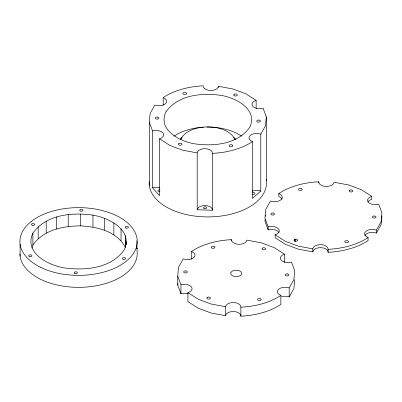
<?xml version="1.0" encoding="UTF-8"?>
<svg xmlns="http://www.w3.org/2000/svg" width="402" height="402" viewBox="0 0 402 402"><rect width="100%" height="100%" fill="white"/><g stroke="black" fill="none" stroke-linecap="round" stroke-linejoin="round"><path stroke-width="0.6" d="M149.358 185.749L149.358 122.288L150.142 113.459L154.86 105.053A7.658 4.422 0 0 0 165.448 103.746A7.658 4.422 0 0 0 163.182 97.631A58.657 33.863 0 0 1 203.161 85.837A7.658 4.422 0 0 0 210.417 90.48A7.658 4.422 0 0 0 218.452 86.294L233.024 89.013L245.873 93.822L256.129 100.384L256.129 108.51M188.02 293.777A7.658 4.422 0 0 0 180.95 293.741L177.749 285.098L177.749 276.119L178.533 267.29L183.247 258.878A7.658 4.422 0 0 0 193.839 257.571A7.658 4.422 0 0 0 191.573 251.456A58.657 33.863 0 0 1 231.552 239.667A7.658 4.422 0 0 0 238.808 244.305A7.658 4.422 0 0 0 246.843 240.12L261.411 242.843L274.264 247.647L284.521 254.21L284.521 262.591M177.749 285.098L177.895 283.44M256.129 100.384A7.658 4.422 0 0 0 252.798 106.334A7.658 4.422 0 0 0 263.099 108.259L266.3 116.902L265.511 125.731L260.797 134.142L260.797 191.015L252.471 198.432L252.471 141.564A7.658 4.422 0 0 1 250.21 135.449A7.658 4.422 0 0 1 260.797 134.142M265.109 219.587L264.958 221.241L268.159 229.889A7.658 4.422 0 0 1 278.963 232.527M265.4 216.276L265.501 215.17M294.686 279.712L293.902 288.541L289.189 296.947A7.658 4.422 0 0 0 281.541 296.721M381.9 215.854L381.116 224.683L376.398 233.095A7.658 4.422 0 0 0 364.951 235.441M136.539 246.667A4.452 0.759 83 0 0 137.007 248.3L136.936 248.949L136.886 240.793M32.899 233.195C23.713 252.868 48.401 265.3 64.169 267.873C84.953 270.827 111.208 268.521 124.238 249.823C133.424 230.145 108.741 217.718 92.973 215.14C72.184 212.191 45.934 214.492 32.899 233.195L32.899 245.165L31.994 248.129M289.189 296.947L289.189 287.968L293.902 279.561L294.686 270.732L291.49 262.084A7.658 4.422 0 0 1 281.189 260.159A7.658 4.422 0 0 1 284.521 254.21M376.398 233.095L376.398 230.1L381.116 221.688L381.9 212.859L378.699 204.216A7.658 4.422 0 0 1 368.398 202.291A7.658 4.422 0 0 1 371.734 196.342L361.473 189.779L348.624 184.975L334.057 182.252A7.658 4.422 0 0 1 326.017 186.438A7.658 4.422 0 0 1 318.766 181.799A58.657 33.863 0 0 0 278.787 193.588L278.787 196.583A7.658 4.422 0 0 1 282.109 199.367M32.899 245.165C43.205 229.793 63.345 225.969 80.661 225.859C97.274 226.813 117.153 231.336 125.323 247.496M294.525 239.446L294.239 239.662A1.794 1.035 0 0 0 294.701 241.004A1.794 1.035 0 0 0 297.068 240.914L297.354 240.697A1.794 1.035 0 0 0 297.224 239.547A1.794 1.035 0 0 0 295.329 239.18L294.525 239.446L294.525 241.245M197.201 152.901L197.201 209.774L212.492 210.226L212.492 153.353A7.658 4.422 0 0 0 205.241 148.715A7.658 4.422 0 0 0 197.201 152.901L182.634 150.177L169.785 145.373L159.524 138.806A7.658 4.422 0 0 0 162.86 132.861A7.658 4.422 0 0 0 152.559 130.936L149.358 122.288M376.398 230.1A7.658 4.422 0 0 0 365.81 231.406A7.658 4.422 0 0 0 368.071 237.522A58.657 33.863 0 0 1 328.097 249.31A7.658 4.422 0 0 0 320.841 244.672A7.658 4.422 0 0 0 312.801 248.858L298.234 246.135L285.385 241.331L275.124 234.768A7.658 4.422 0 0 0 278.46 228.818A7.658 4.422 0 0 0 268.159 226.894L264.958 218.251L265.747 209.422L270.461 201.01A7.658 4.422 0 0 0 281.048 199.704A7.658 4.422 0 0 0 278.787 193.588M368.071 237.522L368.071 240.512A58.657 33.863 0 0 1 328.097 252.305A7.658 4.422 0 0 0 320.841 247.662A7.658 4.422 0 0 0 312.801 251.853L298.234 249.129L285.385 244.326L275.124 237.758L275.124 234.768M289.189 287.968A7.658 4.422 0 0 0 278.601 289.274A7.658 4.422 0 0 0 280.862 295.39A58.657 33.863 0 0 1 240.883 307.183A7.658 4.422 0 0 0 233.632 302.54A7.658 4.422 0 0 0 225.592 306.726L211.025 304.007L198.171 299.199L187.915 292.636A7.658 4.422 0 0 0 191.246 286.686A7.658 4.422 0 0 0 180.95 284.762L177.749 276.119M280.862 295.39L280.862 304.369A58.657 33.863 0 0 1 240.883 316.163A7.658 4.422 0 0 0 233.632 311.52A7.658 4.422 0 0 0 225.592 315.706L211.025 312.987L198.171 308.178L187.915 301.616L187.915 292.636M152.559 130.936L152.559 187.809L159.524 195.679L159.524 138.806M371.734 196.342L371.734 199.337A7.658 4.422 0 0 0 367.93 201.91M328.097 249.31L328.097 252.305M318.766 181.799L318.766 182.995M312.801 248.858L312.801 251.853M295.329 239.18L295.329 241.572M268.159 226.894L268.159 229.889M266.3 116.902L266.3 180.362M240.883 307.183L240.883 316.163M231.552 239.667L231.552 240.863M225.592 306.726L225.592 315.706M218.452 86.294L218.452 87.541M191.573 251.456L191.573 259.24M180.95 284.762L180.95 293.741M163.182 97.631L163.182 105.133M137.042 248.361L137.042 250.788A58.657 33.863 0 0 1 81.199 287.309A58.657 33.863 0 0 1 19.919 253.823M126.409 242.713L126.409 244.511M125.323 235.527L125.323 246.898M121.047 228.743L121.047 240.718M113.877 222.829L113.877 234.803M104.299 218.191L104.299 230.165M92.973 215.14L92.973 227.115M80.661 213.889L80.661 225.859M68.209 214.517L68.209 226.487M56.461 216.985L56.461 228.959M46.22 221.125L46.22 233.095M38.185 226.653L38.185 238.627M20.1 244.2L20.1 256.174M266.099 179.191A58.657 33.863 0 0 1 209.934 216.899A58.657 33.863 0 0 1 149.222 181.614M252.471 141.564A58.657 33.863 0 0 1 212.492 153.353M197.201 209.774A7.658 4.422 0 0 1 205.241 205.588A7.658 4.422 0 0 1 212.492 210.226M152.559 187.809A7.658 4.422 0 0 1 159.629 187.84M252.019 191.196A7.658 4.422 0 0 1 260.797 191.015M159.986 191.603A1.613 0.93 0 0 1 157.956 190.704A1.613 0.93 0 0 1 159.986 189.804M252.325 192.744A1.613 0.93 0 0 1 254.496 192.849A1.613 0.93 0 0 1 254.506 194.106A1.613 0.93 0 0 1 252.335 194.221M174.096 136.157A43.994 25.396 0 0 1 203.417 127.193M207.065 127.067A43.994 25.396 0 0 1 241.562 136.157M180.835 139.65A27.547 15.904 0 0 1 207.698 126.921A27.547 15.904 0 0 1 234.763 139.499M180.242 138.851A32.874 18.979 0 0 1 182.061 137.389M233.738 137.489A32.874 18.979 0 0 1 235.964 139.358M125.615 246.145A4.397 0.312 87.1 0 1 125.58 240.838A4.397 0.312 87.1 0 1 126.117 244.064M230.909 272.601C230.185 274.335 231.989 275.727 233.467 276.174A5.497 3.176 0 0 0 237.642 276.491L238.969 276.174A5.497 3.176 0 0 0 241.532 274.244C242.25 272.511 240.446 271.119 238.969 270.672A5.497 3.176 0 0 0 234.793 270.355L233.467 270.672A5.497 3.176 0 0 0 230.909 272.601M165.976 111.776C157.277 129.735 179.815 141.358 194.277 143.76C213.512 146.645 237.421 144.439 249.682 127.419C258.375 109.46 235.843 97.832 221.376 95.435C202.141 92.55 178.237 94.756 165.976 111.776M234.19 94.239L233.904 94.455A1.794 1.035 0 0 0 234.366 95.792A1.794 1.035 0 0 0 236.733 95.706L237.019 95.49A1.794 1.035 0 0 0 236.557 94.148A1.794 1.035 0 0 0 234.19 94.239M178.925 143.489L178.639 143.705A1.794 1.035 0 0 0 179.101 145.047A1.794 1.035 0 0 0 181.463 144.956L181.749 144.74A1.794 1.035 0 0 0 181.287 143.398A1.794 1.035 0 0 0 178.925 143.489M262.581 248.064L262.295 248.28A1.794 1.035 0 0 0 262.757 249.622A1.794 1.035 0 0 0 265.119 249.531L265.405 249.315A1.794 1.035 0 0 0 264.943 247.974A1.794 1.035 0 0 0 262.581 248.064M207.316 297.314L207.03 297.53A1.794 1.035 0 0 0 207.492 298.872A1.794 1.035 0 0 0 209.854 298.781L210.14 298.565A1.794 1.035 0 0 0 209.678 297.229A1.794 1.035 0 0 0 207.316 297.314M349.795 190.196L349.509 190.412A1.794 1.035 0 0 0 349.971 191.754A1.794 1.035 0 0 0 352.333 191.664L352.619 191.447A1.794 1.035 0 0 0 352.157 190.106A1.794 1.035 0 0 0 349.795 190.196M259.049 120.097L258.581 120.062A1.794 1.035 0 0 0 256.803 120.967A1.794 1.035 0 0 0 258.119 122.102L258.581 122.138A1.794 1.035 0 0 0 260.365 121.233A1.794 1.035 0 0 0 259.049 120.097M157.539 117.093L157.071 117.057A1.794 1.035 0 0 0 155.293 117.957A1.794 1.035 0 0 0 156.609 119.092L157.071 119.128A1.794 1.035 0 0 0 158.855 118.228A1.794 1.035 0 0 0 157.539 117.093M374.649 216.055L374.187 216.02A1.794 1.035 0 0 0 372.403 216.924A1.794 1.035 0 0 0 373.719 218.06L374.187 218.095A1.794 1.035 0 0 0 375.965 217.196A1.794 1.035 0 0 0 374.649 216.055M273.139 213.05L272.677 213.015A1.794 1.035 0 0 0 270.893 213.914A1.794 1.035 0 0 0 272.209 215.055L272.677 215.09A1.794 1.035 0 0 0 274.455 214.186A1.794 1.035 0 0 0 273.139 213.05M287.44 273.928L286.973 273.893A1.794 1.035 0 0 0 285.194 274.792A1.794 1.035 0 0 0 286.51 275.928L286.973 275.963A1.794 1.035 0 0 0 288.757 275.063A1.794 1.035 0 0 0 287.44 273.928M185.93 270.918L185.463 270.883A1.794 1.035 0 0 0 183.684 271.782A1.794 1.035 0 0 0 184.995 272.923L185.463 272.958A1.794 1.035 0 0 0 187.242 272.053A1.794 1.035 0 0 0 185.93 270.918M348.288 241.416L348.107 241.165A1.794 1.035 0 0 0 345.866 240.728A1.794 1.035 0 0 0 344.815 241.954L344.996 242.205A1.794 1.035 0 0 0 347.238 242.642A1.794 1.035 0 0 0 348.288 241.416M302.043 189.156L301.862 188.905A1.794 1.035 0 0 0 299.621 188.468A1.794 1.035 0 0 0 298.57 189.694L298.751 189.945A1.794 1.035 0 0 0 300.997 190.382A1.794 1.035 0 0 0 302.043 189.156M232.683 145.459L232.507 145.207A1.794 1.035 0 0 0 230.261 144.765A1.794 1.035 0 0 0 229.215 145.996L229.396 146.243A1.794 1.035 0 0 0 231.637 146.685A1.794 1.035 0 0 0 232.683 145.459M186.443 93.199L186.262 92.947A1.794 1.035 0 0 0 184.021 92.51A1.794 1.035 0 0 0 182.97 93.736L183.151 93.988A1.794 1.035 0 0 0 185.392 94.425A1.794 1.035 0 0 0 186.443 93.199M261.074 299.284L260.898 299.033A1.794 1.035 0 0 0 258.652 298.596A1.794 1.035 0 0 0 257.607 299.822L257.782 300.073A1.794 1.035 0 0 0 260.029 300.51A1.794 1.035 0 0 0 261.074 299.284M214.829 247.024L214.653 246.778A1.794 1.035 0 0 0 212.407 246.336A1.794 1.035 0 0 0 211.362 247.562L211.542 247.813A1.794 1.035 0 0 0 213.784 248.25A1.794 1.035 0 0 0 214.829 247.024M204.171 208.497A1.613 0.93 0 0 0 206.663 207.764A1.613 0.93 0 0 0 204.316 206.889A1.613 0.93 0 0 0 204.171 208.497M40.527 267.285A58.657 33.863 0 0 0 136.253 247.642A58.657 33.863 0 0 0 58.928 209.598A58.657 33.863 0 0 0 40.527 267.285M32.281 225.301A1.613 0.93 0 0 0 34.698 224.497A1.613 0.93 0 0 0 32.281 223.688A1.613 0.93 0 0 0 32.281 225.301M29.502 256.551A1.613 0.93 0 0 0 31.924 255.742A1.613 0.93 0 0 0 29.502 254.938A1.613 0.93 0 0 0 29.502 256.551M125.786 227.984A1.613 0.93 0 0 0 128.419 227.442A1.613 0.93 0 0 0 126.293 226.396A1.613 0.93 0 0 0 125.786 227.984M123.077 259.26A1.613 0.93 0 0 0 125.655 258.637A1.613 0.93 0 0 0 123.429 257.662A1.613 0.93 0 0 0 123.077 259.26M74.918 273.536A1.613 0.93 0 0 0 77.405 272.802A1.613 0.93 0 0 0 75.058 271.928A1.613 0.93 0 0 0 74.918 273.536M80.5 211.055A1.613 0.93 0 0 0 82.958 210.281A1.613 0.93 0 0 0 80.571 209.442A1.613 0.93 0 0 0 80.5 211.055"/></g></svg>
